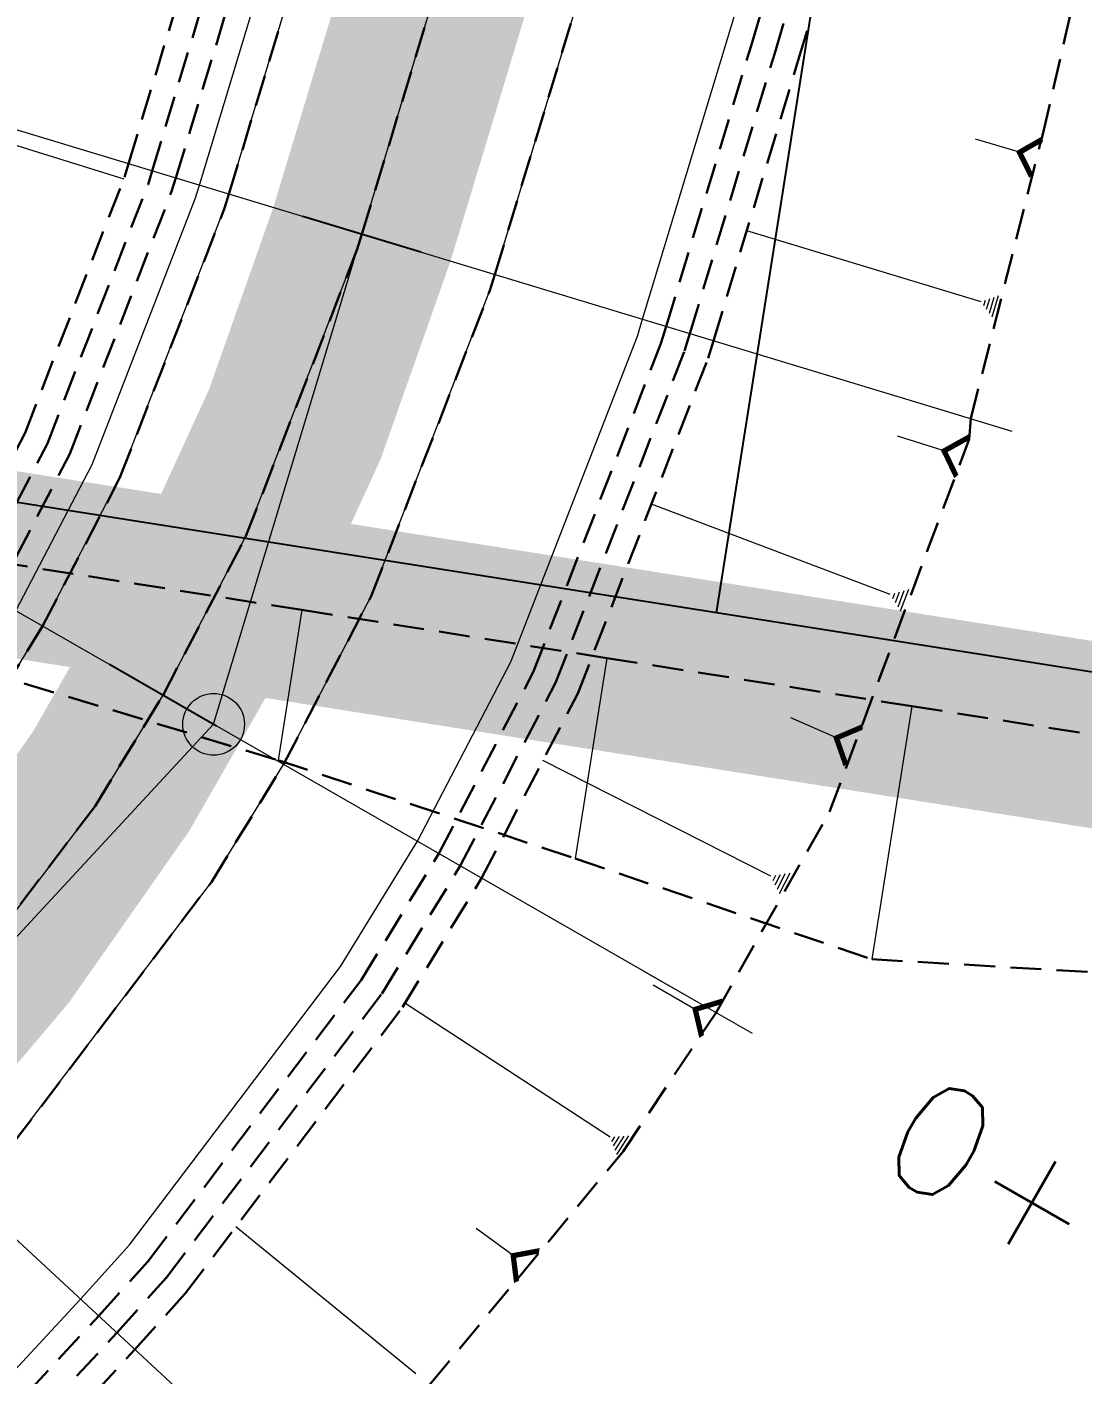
# Model space of a CAD drawing. Header units: metres. Extents: x 544752 to 548977, y 1840603 to 1844608.
# Drawn here: x 545000.61 to 545017.7, y 1843947.59 to 1843969.4 of the extents above; entities that cross this region are included whole.
import ezdxf

# ---------------------------------------------------------------- set-up
doc = ezdxf.new("R2010")
doc.units = ezdxf.units.M
doc.header["$MEASUREMENT"] = 0
for name, pattern in [('ACAD_ISO02W100', [15, 12, -3]), ('Anordnung Grundriss$0$GESTRICHELT', [0.75, 0.5, -0.25]), ('HIDDEN', [0.375, 0.25, -0.125])]:
    doc.linetypes.add(name, pattern=pattern)
doc.layers.add('C-ROAD', color=7, linetype='Continuous')
for name, color, linetype, lineweight in [('C-ROAD-CORR', 5, 'Continuous', 0), ('C-ROAD-SAMP', 150, 'HIDDEN', 0), ('C-ROAD-SAMP-TEXT', 11, 'Continuous', 0), ('C-ROAD-STAN', 11, 'Continuous', 0), ('C-TOPO-FEAT', 94, 'Continuous', 5), ('Đường', 5, 'ACAD_ISO02W100', 5)]:
    doc.layers.add(name, color=color, linetype=linetype, lineweight=lineweight)

# ---------------------------------------------------------------- blocks, each defined once
blk = doc.blocks.new('TB')
at = {"layer": 'Defpoints', "color": 5, "linetype": 'Anordnung Grundriss$0$GESTRICHELT', "lineweight": 5, "ltscale": 0.2}
blk.add_circle((-0.4049538253086098, -1.769394799566726e-07), 105.7280000291212, dxfattribs=at)
blk = doc.blocks.new('GFERFERF')
blk.add_lwpolyline([(467513.3739784134, 1441358.465170017), (467628.3739784134, 1441358.465170017), (467628.3739784134, 1441366.465170017), (467513.3739784134, 1441366.465170017)], close=True)
blk = doc.blocks.new('VƯERFEWRFER')
blk.add_lwpolyline([(467558.3739784134, 1441403.465170017), (467513.3739784134, 1441403.465170017), (467513.3739784134, 1441358.465170017), (467558.3739784134, 1441358.465170017)], close=True)
blk = doc.blocks.new('fcwdăed')
at = {"xscale": -1, "rotation": 19.89216182940478}
for name, p in [('GFERFERF', (1396356.812540187, 242240.5363757809, -3.31594075425429)), ('VƯERFEWRFER', (1396369.401823998, 242205.7439925189, -3.31594075425429))]:
    blk.add_blockref(name, p, dxfattribs=at)
blk = doc.blocks.new('STA')
blk.add_circle((0, 0), 0.03600344113496039)
blk = doc.blocks.new('PI')
h = blk.add_hatch(color=256)
h.dxf.hatch_style = 1
h.paths.add_polyline_path([(0.01097384885793593, 0, 1), (-0.01097384885793593, 0, 1)])
at = {"xscale": 0.3048, "yscale": 0.3048, "zscale": 0.3048}
blk.add_blockref('STA', (0, 0), dxfattribs=at)

msp = doc.modelspace()

# ---------------------------------------------------------------- linework, layer by layer
at = {"layer": 'C-ROAD', "color": 3, "linetype": 'Continuous', "lineweight": 13}
for p, q in [((545003.6363316639, 1843958.109133649), (545006.0383797718, 1843966.045641217)), ((544997.9983874364, 1843952.028708305), (545003.6363316639, 1843958.109133649))]:
    msp.add_line(p, q, dxfattribs=at)
at = {"layer": 'C-ROAD', "color": 1, "linetype": 'ACAD_ISO02W100', "lineweight": 60, "ltscale": 0.1, "const_width": 3, "flags": 128}
for points in [[(545006.0383797718, 1843966.045641217), (545052.9736882804, 1844121.122648197)], [(544975.0798926585, 1843964.69398097), (545019.529883265, 1843957.679828484)]]:
    msp.add_lwpolyline(points, dxfattribs=at)
at = {"layer": 'C-ROAD', "color": 1, "linetype": 'ACAD_ISO02W100', "lineweight": -3, "ltscale": 0.1, "const_width": 3, "flags": 128}
msp.add_lwpolyline([(544997.9983874364, 1843952.028708305, 0.1139298508670001), (545006.0383797718, 1843966.045641217)], format="xyb", dxfattribs=at)
at = {"layer": 'C-ROAD-CORR', "color": 160, "linetype": 'Continuous'}
for p, q in [((544999.5338121306, 1843967.770079595, 772.4934977219875), (545002.1806339897, 1843966.945807128, 769.7210945873844)), ((545016.6912526445, 1843967.373714607, 773.6940602201781), (545015.9782100213, 1843967.589522715, 772.9490750376564)), ((545016.069390949, 1843964.952659359, 773.6986298590841), (545012.2719758587, 1843966.101977702, 769.7310998942222)), ((545016.2034068997, 1843964.770160268, 773.8797661711027), (545016.2821145421, 1843965.030214926, 773.8797661711027)), ((545016.2480788834, 1843964.709327238, 773.9401449417755), (545016.3530224063, 1843965.056066782, 773.9401449417755)), ((545016.1140629326, 1843964.891826329, 773.759008629757), (545016.1402988133, 1843964.978511214, 773.759008629757)), ((545016.1587349161, 1843964.830993298, 773.8193874004298), (545016.2112066777, 1843965.00436307, 773.8193874004298)), ((545015.4704679067, 1843962.537303371, 773.7476863878252), (545014.713481855, 1843962.777705287, 772.9530949407383)), ((545014.5976104743, 1843960.212694849, 773.6641946025068), (545010.7284140205, 1843961.675918767, 769.5175830951098)), ((545014.6397373013, 1843960.14635163, 773.727216804602), (545014.6730954759, 1843960.234560502, 773.727216804602)), ((545014.6818641283, 1843960.080008411, 773.7902390066972), (545014.7485804773, 1843960.256426154, 773.7902390066972)), ((545014.7239909553, 1843960.013665193, 773.8532612087924), (545014.8240654789, 1843960.278291807, 773.8532612087924)), ((545014.7661177823, 1843959.947321974, 773.9162834108877), (545014.8995504803, 1843960.300157459, 773.9162834108877)), ((545005.0674196125, 1843959.961987017, 769.8467497881772), (545004.6830937092, 1843957.526442192, 772.3124312353069)), ((545005.0674196125, 1843959.961987017, 769.8467497881772), (545004.6830937092, 1843957.526442192, 772.3124312353069)), ((545005.0674196125, 1843959.961987017, 769.8467497881772), (545004.6830937092, 1843957.526442192, 772.3124312353069)), ((545005.0674196125, 1843959.961987017, 769.8467497881772), (545004.6830937092, 1843957.526442192, 772.3124312353069)), ((545010.0063074577, 1843959.182636741, 769.8467497881771), (545009.4939477396, 1843955.935717787, 773.1338450370439)), ((545010.0063074577, 1843959.182636741, 769.8467497881771), (545009.4939477396, 1843955.935717787, 773.1338450370439)), ((545010.0063074577, 1843959.182636741, 769.8467497881771), (545009.4939477396, 1843955.935717787, 773.1338450370439)), ((545010.0063074577, 1843959.182636741, 769.8467497881771), (545009.4939477396, 1843955.935717787, 773.1338450370439)), ((545014.9451953028, 1843958.403286465, 769.846749788177), (545014.298214093, 1843954.303246046, 773.9975227427777)), ((545014.9451953028, 1843958.403286465, 769.846749788177), (545014.298214093, 1843954.303246046, 773.9975227427777)), ((545014.9451953028, 1843958.403286465, 769.846749788177), (545014.298214093, 1843954.303246046, 773.9975227427777)), ((545014.9451953028, 1843958.403286465, 769.846749788177), (545014.298214093, 1843954.303246046, 773.9975227427777)), ((545013.7243909475, 1843957.888436202, 773.5802477306338), (545012.9884511372, 1843958.213189936, 772.7746913630549)), ((545012.6640508628, 1843955.651618498, 773.4239963238794), (545008.9714642005, 1843957.52464458, 769.2805444527304)), ((545012.6988538564, 1843955.580995844, 773.4870278174852), (545012.7415934496, 1843955.665255029, 773.4870278174852)), ((545012.7336568501, 1843955.510373189, 773.5500593110911), (545012.8191360364, 1843955.678891559, 773.5500593110911)), ((545012.7684598437, 1843955.439750534, 773.613090804697), (545012.8966786233, 1843955.69252809, 773.613090804697)), ((545012.8032628375, 1843955.369127879, 773.6761222983029), (545012.97422121, 1843955.706164621, 773.6761222983029)), ((545011.4382759994, 1843953.492620478, 773.2054861673845), (545010.7594088643, 1843953.884425739, 772.4216118029811)), ((545010.0629379374, 1843951.425056688, 772.9603749228925), (545006.7359544025, 1843953.593097335, 768.9891313856052)), ((545010.0888227398, 1843951.354091745, 773.0208086038086), (545010.1383120277, 1843951.430035915, 773.0208086038086)), ((545010.114707542, 1843951.283126802, 773.0812422847248), (545010.213686118, 1843951.435015141, 773.0812422847248)), ((545010.1405923443, 1843951.212161858, 773.141675965641), (545010.2890602082, 1843951.439994367, 773.141675965641)), ((545010.1664771467, 1843951.141196915, 773.2021096465571), (545010.3644342985, 1843951.444973593, 773.2021096465571)), ((545006.910249609, 1843947.587160615, 772.4059598081951), (545003.9982286429, 1843949.971553968, 768.6362129450232)), ((545008.4904312228, 1843949.503726927, 772.6839425621321), (545007.8888459677, 1843949.943872536, 771.9369529422377))]:
    msp.add_line(p, q, dxfattribs=at)
at = {"layer": 'C-ROAD-CORR', "color": 5, "linetype": 'Anordnung Grundriss$0$GESTRICHELT', "lineweight": 30, "extrusion": (-0.6767883253811017, 0.2048354523256586, 0.7071067812561176), "const_width": 0.1, "elevation": 9396.041607561212}
msp.add_lwpolyline([(-1922785.338880732, -8301.457454988726), (-1922785.027239816, -8301.872976211711), (-1922784.715598898, -8301.45745498876)], dxfattribs=at)
at = {"layer": 'C-ROAD-CORR', "color": 5, "linetype": 'Anordnung Grundriss$0$GESTRICHELT', "lineweight": 30, "extrusion": (-0.6740858537483277, 0.2140746593212035, 0.7069514141812708), "const_width": 0.1, "elevation": 27905.43527898722}
msp.add_lwpolyline([(-1922431.967350202, -26798.72933146622), (-1922431.635132885, -26799.17228788656), (-1922431.302915571, -26798.7293314662)], dxfattribs=at)
at = {"layer": 'C-ROAD-CORR', "color": 5, "linetype": 'Anordnung Grundriss$0$GESTRICHELT', "lineweight": 30, "extrusion": (-0.6473816605985527, 0.2856750081803711, 0.7066022751320613), "const_width": 0.1, "elevation": 174487.4084811022}
msp.add_lwpolyline([(-1907038.890414295, -173145.0114846674), (-1907038.554010347, -173145.4600232652), (-1907038.217606399, -173145.0114846678)], dxfattribs=at)
at = {"layer": 'C-ROAD-CORR', "color": 5, "linetype": 'Anordnung Grundriss$0$GESTRICHELT', "lineweight": 30, "extrusion": (-0.6124483695211814, 0.3534719544928848, 0.7070817294046187), "const_width": 0.1, "elevation": 318541.197760356}
msp.add_lwpolyline([(-1869485.63226404, -317424.7519193481), (-1869485.304382882, -317425.1890942247), (-1869484.976501724, -317424.7519193478)], dxfattribs=at)
at = {"layer": 'C-ROAD-CORR', "color": 5, "linetype": 'Anordnung Grundriss$0$GESTRICHELT', "lineweight": 30, "extrusion": (-0.5712786203626433, 0.4179719735346344, 0.7063569687177423), "const_width": 0.1, "elevation": 459913.3053589226}
msp.add_lwpolyline([(-1809983.650006571, -457847.4745923608), (-1809983.338319164, -457847.8901755696), (-1809983.026631758, -457847.4745923607)], dxfattribs=at)
at = {"layer": 'C-ROAD-CORR', "color": 1, "linetype": 'Anordnung Grundriss$0$GESTRICHELT', "lineweight": 30}
for points in [[(544972.0148985233, 1843929.815453409, 764.512394561753), (544975.4145093323, 1843933.481874872, 765.1062304681549), (544978.8141201412, 1843937.148296335, 765.7000663745567), (544982.2137309501, 1843940.814717799, 766.2939022809587), (544985.6133417592, 1843944.481139262, 766.8877381873606), (544989.0129525681, 1843948.147560726, 767.4815740937624), (544991.7528173656, 1843951.102457526, 767.9601671406862), (544992.4125633771, 1843951.813982189, 768.0738519380874), (544995.1019144802, 1843954.714400843, 768.5050293298164), (544995.724064142, 1843955.405261427, 768.61026035214), (544998.4114173421, 1843958.947856089, 769.0639279865685), (544999.3904935723, 1843960.544509914, 769.2301466020893), (545000.5812250352, 1843962.829064501, 769.4348548413727), (545002.1915094057, 1843966.973799524, 769.7230409165528), (545002.2577430181, 1843967.189881462, 769.7354690173424), (545003.6325895406, 1843971.732454858, 769.9284862121086), (545004.7999098947, 1843975.589349644, 770.033848545862), (545005.0809949134, 1843976.518071001, 770.0527487901172), (545006.5294002861, 1843981.303687145, 770.150140018774), (545007.9778056591, 1843986.089303289, 770.2475312474307), (545009.4262110319, 1843990.874919433, 770.3449224760875), (545010.8746164048, 1843995.660535577, 770.4423137047443), (545012.3230217776, 1844000.446151721, 770.539704933401)], [(544990.2507560772, 1843962.300037846, 769.8467497881776), (544995.1896439224, 1843961.52068757, 769.8467497881775), (545000.1285317675, 1843960.741337294, 769.8467497881774), (545005.0674196127, 1843959.961987017, 769.8467497881772), (545010.0063074577, 1843959.182636741, 769.8467497881771), (545014.9451953028, 1843958.403286465, 769.846749788177), (545019.529883265, 1843957.679828484, 769.8467497881769), (545019.7255841084, 1843957.668399614, 769.8471340825687), (545019.8864552932, 1843957.687953707, 769.8480744459122), (545019.919754277, 1843957.695369686, 769.848272197527), (545020.10493192, 1843957.759702258, 769.8501203959293), (545020.2740007647, 1843957.858925062, 769.8526076525536), (545020.4204635897, 1843957.989225024, 769.8556383835156), (545020.5386919111, 1843958.145594788, 769.8590961195245), (545020.624142281, 1843958.322025153, 769.8628479817338), (545020.6735308893, 1843958.511735998, 769.8667497881771), (545021.2639333504, 1843962.253226348, 769.9425055143306), (545022.0432836268, 1843967.192114193, 770.042505514331), (545022.8226339031, 1843972.131002039, 770.1425055143313)], [(544990.1393867009, 1843961.594269367, 770.5612512115433), (544994.9953296981, 1843960.289282142, 771.0933922169078), (544999.8518070467, 1843958.987681201, 771.62210503776), (545004.6830937093, 1843957.526442192, 772.3124312353069), (545009.4939477396, 1843955.935717787, 773.1338450370439), (545014.298214093, 1843954.303246046, 773.9975227427777), (545018.9545393387, 1843954.033766872, 773.5379265529224), (545019.8689796827, 1843954.07113759, 773.4472530190983), (545020.594479911, 1843954.231993769, 773.3758156435924), (545020.7418214354, 1843954.279812765, 773.361365349888), (545021.543959124, 1843954.64289653, 773.2830895538242), (545022.2517411744, 1843955.140067397, 773.2146969038793), (545022.8444707812, 1843955.751063179, 773.1549078951894), (545023.3085137047, 1843956.450422132, 773.106483238899), (545023.635383805, 1843957.213073961, 773.071796136706), (545023.8193343614, 1843958.015332175, 773.0514783856419), (545024.3082529955, 1843961.772836546, 773.0244945576534), (545024.8941033321, 1843966.742258437, 772.9286003141389), (545025.3974289409, 1843971.724702627, 772.7491602091819)]]:
    msp.add_polyline3d(points, dxfattribs=at)
at = {"layer": 'C-ROAD-CORR', "color": 92, "linetype": 'Anordnung Grundriss$0$GESTRICHELT', "lineweight": 30}
for points in [[(544972.3082122405, 1843929.543484544, 764.112394561753), (544975.7078230494, 1843933.209906007, 764.7062304681549), (544979.1074338583, 1843936.876327471, 765.3000663745568), (544982.5070446673, 1843940.542748934, 765.8939022809587), (544985.9066554763, 1843944.209170398, 766.4877381873606), (544989.3062662852, 1843947.875591861, 767.0815740937625), (544992.0461310827, 1843950.830488661, 767.5601671406862), (544992.7058770942, 1843951.542013325, 767.6738519380874), (544995.3952281973, 1843954.442431979, 768.1050293298164), (544996.0251623563, 1843955.141936788, 768.21026035214), (544998.7461404136, 1843958.72885731, 768.6639279865685), (544999.7374670984, 1843960.345488879, 768.8301466020894), (545000.9430973008, 1843962.658628403, 769.0348548413727), (545002.5735299652, 1843966.855223421, 769.3230409165528), (545002.6405923096, 1843967.074009032, 769.3354690173425), (545004.0154388321, 1843971.616582428, 769.5284862121086), (545005.1827591863, 1843975.473477215, 769.6338485458621), (545005.4638442049, 1843976.402198571, 769.6527487901172), (545006.9122495777, 1843981.187814715, 769.750140018774), (545008.3606549506, 1843985.973430859, 769.8475312474308), (545009.8090603234, 1843990.759047003, 769.9449224760875), (545011.2574656963, 1843995.544663147, 770.0423137047443), (545012.7058710691, 1844000.330279291, 770.139704933401)], [(544972.6015259576, 1843929.271515679, 764.112394561753), (544976.0011367665, 1843932.937937143, 764.7062304681549), (544979.4007475754, 1843936.604358606, 765.3000663745568), (544982.8003583844, 1843940.27078007, 765.8939022809587), (544986.1999691934, 1843943.937201533, 766.4877381873606), (544989.5995800024, 1843947.603622996, 767.0815740937625), (544992.3394447998, 1843950.558519796, 767.5601671406862), (544992.9991908113, 1843951.27004446, 767.6738519380874), (544995.6885419145, 1843954.170463114, 768.1050293298164), (544996.3262605706, 1843954.87861215, 768.21026035214), (544999.080863485, 1843958.50985853, 768.6639279865685), (545000.0844406245, 1843960.146467844, 768.8301466020894), (545001.3049695665, 1843962.488192306, 769.0348548413727), (545002.9555505246, 1843966.736647318, 769.3230409165528), (545003.0234416012, 1843966.958136602, 769.3354690173425), (545004.3982881237, 1843971.500709998, 769.5284862121086), (545005.5656084778, 1843975.357604785, 769.6338485458621), (545005.8466934965, 1843976.286326142, 769.6527487901172), (545007.2950988692, 1843981.071942286, 769.750140018774), (545008.7435042422, 1843985.857558429, 769.8475312474308), (545010.191909615, 1843990.643174573, 769.9449224760875), (545011.6403149879, 1843995.428790717, 770.0423137047443), (545013.0887203607, 1844000.214406861, 770.139704933401)]]:
    msp.add_polyline3d(points, dxfattribs=at)
at = {"layer": 'C-ROAD-CORR', "color": 11, "linetype": 'Anordnung Grundriss$0$GESTRICHELT', "lineweight": 30}
for points in [[(544980.372980387, 1843963.858738399, 769.8467497881778), (544985.3118682321, 1843963.079388123, 769.8467497881777), (544990.2507560772, 1843962.300037846, 769.8467497881776), (544995.1896439224, 1843961.52068757, 769.8467497881775), (545000.1285317675, 1843960.741337294, 769.8467497881774), (545005.0674196127, 1843959.961987017, 769.8467497881772), (545010.0063074577, 1843959.182636741, 769.8467497881771), (545014.9451953028, 1843958.403286465, 769.846749788177), (545019.529883265, 1843957.679828484, 769.8467497881769), (545019.7255841084, 1843957.668399614, 769.8471340825687), (545019.8864552932, 1843957.687953707, 769.8480744459122), (545019.919754277, 1843957.695369686, 769.848272197527), (545020.10493192, 1843957.759702258, 769.8501203959293), (545020.2740007647, 1843957.858925062, 769.8526076525536), (545020.4204635897, 1843957.989225024, 769.8556383835156), (545020.5386919111, 1843958.145594788, 769.8590961195245), (545020.624142281, 1843958.322025153, 769.8628479817338), (545020.6735308893, 1843958.511735998, 769.8667497881771), (545021.2639333504, 1843962.253226348, 769.9425055143306), (545022.0432836268, 1843967.192114193, 770.042505514331), (545022.8226339031, 1843972.131002039, 770.1425055143313)], [(544979.7514633161, 1843959.920068972, 767.1884796467668), (544985.255054928, 1843962.719351634, 769.603755481114), (544990.1393867009, 1843961.594269367, 770.5612512115433), (544994.9953296981, 1843960.289282142, 771.0933922169078), (544999.8518070467, 1843958.987681201, 771.62210503776), (545004.6830937093, 1843957.526442192, 772.3124312353069), (545009.4939477396, 1843955.935717787, 773.1338450370439), (545014.298214093, 1843954.303246046, 773.9975227427777), (545018.9545393387, 1843954.033766872, 773.5379265529224), (545019.8689796827, 1843954.07113759, 773.4472530190983), (545020.594479911, 1843954.231993769, 773.3758156435924), (545020.7418214354, 1843954.279812765, 773.361365349888), (545021.543959124, 1843954.64289653, 773.2830895538242), (545022.2517411744, 1843955.140067397, 773.2146969038793), (545022.8444707812, 1843955.751063179, 773.1549078951894), (545023.3085137047, 1843956.450422132, 773.106483238899), (545023.635383805, 1843957.213073961, 773.071796136706), (545023.8193343614, 1843958.015332175, 773.0514783856419), (545024.3082529955, 1843961.772836546, 773.0244945576534), (545024.8941033321, 1843966.742258437, 772.9286003141389), (545025.3974289409, 1843971.724702627, 772.7491602091819)]]:
    msp.add_polyline3d(points, dxfattribs=at)
at = {"layer": 'C-ROAD-SAMP', "color": 1, "linetype": 'Continuous', "lineweight": 13}
for points in [[(544996.4671474842, 1843968.942451963), (545006.0383797719, 1843966.045641218), (545015.6096120595, 1843963.148830472)], [(544994.1425189907, 1843963.554703062), (545002.8168571424, 1843958.579177198), (545011.4911952941, 1843953.603651333)], [(544990.6655445095, 1843958.827929922), (544997.9983874364, 1843952.028708304), (545005.3312303632, 1843945.229486686)]]:
    msp.add_lwpolyline(points, dxfattribs=at)
at = {"layer": 'C-ROAD-SAMP-TEXT', "color": 1, "linetype": 'Continuous', "lineweight": -3}
for p, q in [((545006.9955030007, 1843965.755960143), (545005.0812565432, 1843966.335322292)), ((545003.6842909575, 1843958.081624611), (545001.9494233272, 1843959.076729784))]:
    msp.add_line(p, q, dxfattribs=at)
at = {"layer": 'C-ROAD-SAMP-TEXT', "color": 4, "linetype": 'Continuous', "lineweight": 5}
for p, q in [((545014.6524888307, 1843963.438511546), (545016.5667352882, 1843962.859149397)), ((545010.6237614789, 1843954.10120392), (545012.3586291092, 1843953.106098747))]:
    msp.add_line(p, q, dxfattribs=at)

# ---------------------------------------------------------------- block references
at = {"rotation": 241.1405780896539}
msp.add_blockref('fcwdăed', (-489788.2617199812, 2946684.155989533, 1000002.315940754), dxfattribs=at)
at = {"layer": 'C-ROAD-STAN', "color": 3, "linetype": 'Continuous', "lineweight": -3, "xscale": 45.56286554269575, "yscale": 45.56286554269575, "zscale": 45.56286554269575, "rotation": 334.5}
msp.add_blockref('PI', (545003.6363316639, 1843958.109133649), dxfattribs=at)
at = {"layer": 'Đường', "rotation": 286.2264331696364}
msp.add_blockref('TB', (544987.8663385222, 1843974.496267125), dxfattribs=at)

# ---------------------------------------------------------------- next in the draw order: texts
at = {"layer": 'C-ROAD-SAMP-TEXT', "color": 1, "linetype": 'Continuous', "lineweight": -3, "insert": (545019.2980996306, 1843949.125678055), "char_height": 1.8, "width": 10.12885714285714, "attachment_point": 5, "rotation": 330.1617879112751, "bg_fill": 3, "box_fill_scale": 1.416666666666667, "bg_fill_color": 256, "bg_fill_true_color": 13158600, "bg_fill_transparency": 0}
msp.add_mtext('{\\Fsimplex.shx|c0;0+167.1}', dxfattribs=at)

# ---------------------------------------------------------------- next in the draw order: linework, layer by layer
at = {"layer": 'C-ROAD-CORR', "color": 5, "linetype": 'Anordnung Grundriss$0$GESTRICHELT', "lineweight": 30}
for points in [[(544973.261481821, 1843928.659585734, 764.532394561753), (544976.6610926299, 1843932.326007197, 765.1262304681549), (544980.0607034388, 1843935.992428661, 765.7200663745567), (544983.4603142478, 1843939.658850124, 766.3139022809587), (544986.8599250568, 1843943.325271588, 766.9077381873606), (544990.2595358657, 1843946.991693051, 767.5015740937624), (544992.9994006632, 1843949.946589851, 767.9801671406861), (544993.6591466747, 1843950.658114514, 768.0938519380874), (544996.3484977778, 1843953.558533169, 768.5250293298163), (544997.0037315527, 1843954.286131712, 768.63026035214), (544999.8339903958, 1843958.017111276, 769.0839279865685), (545000.8651310581, 1843959.698670517, 769.2501466020893), (545002.1191821641, 1843962.104711086, 769.4548548413727), (545003.8150967833, 1843966.469851087, 769.7430409165528), (545003.884852507, 1843966.697423635, 769.7554690173424), (545005.2596990295, 1843971.239997031, 769.9484862121086), (545006.4270193836, 1843975.096891818, 770.053848545862), (545006.7081044023, 1843976.025613175, 770.0727487901172), (545008.1565097751, 1843980.811229318, 770.170140018774), (545009.604915148, 1843985.596845462, 770.2675312474307), (545011.0533205208, 1843990.382461606, 770.3649224760875), (545012.5017258937, 1843995.16807775, 770.4623137047442), (545013.9501312665, 1843999.953693894, 770.559704933401), (545015.3985366394, 1844004.739310038, 770.6570961620578)], [(544979.960871947, 1843929.266357469, 765.1262304681549), (544983.3604827559, 1843932.932778932, 765.7200663745567), (544986.7600935649, 1843936.599200396, 766.3139022809587), (544990.1597043739, 1843940.265621859, 766.9077381873606), (544993.5593151829, 1843943.932043323, 767.5015740937624), (544996.2991799803, 1843946.886940123, 767.9801671406861), (544996.9589259918, 1843947.598464786, 768.0938519380874), (544999.6482770949, 1843950.49888344, 768.5250293298163), (545000.3910864636, 1843951.323729527, 768.63026035214), (545003.5996249497, 1843955.553375006, 769.0839279865685), (545004.7685832264, 1843957.459683877, 769.2501466020893), (545006.190245152, 1843960.187304987, 769.4548548413727), (545008.1128280772, 1843965.13586993, 769.7430409165528), (545008.1919070365, 1843965.3938588, 769.7554690173424), (545009.5667535589, 1843969.936432196, 769.9484862121086), (545010.7340739131, 1843973.793326982, 770.053848545862), (545011.0151589317, 1843974.722048339, 770.0727487901172), (545012.4635643045, 1843979.507664483, 770.170140018774), (545013.9119696774, 1843984.293280627, 770.2675312474307), (545015.3603750502, 1843989.078896771, 770.3649224760875), (545016.8087804231, 1843993.864512915, 770.4623137047442), (545018.2571857959, 1843998.650129058, 770.559704933401), (545019.7055911688, 1844003.435745202, 770.6570961620578)]]:
    msp.add_polyline3d(points, dxfattribs=at)
at = {"layer": 'C-ROAD-CORR', "color": 160, "linetype": 'Anordnung Grundriss$0$GESTRICHELT', "lineweight": 30}
for points in [[(544973.261481821, 1843928.659585734, 764.382394561753), (544976.6610926299, 1843932.326007197, 764.9762304681549), (544980.0607034388, 1843935.992428661, 765.5700663745567), (544983.4603142478, 1843939.658850124, 766.1639022809587), (544986.8599250568, 1843943.325271588, 766.7577381873606), (544990.2595358657, 1843946.991693051, 767.3515740937625), (544992.9994006632, 1843949.946589851, 767.8301671406862), (544993.6591466747, 1843950.658114514, 767.9438519380874), (544996.3484977778, 1843953.558533169, 768.3750293298164), (544997.0037315527, 1843954.286131712, 768.48026035214), (544999.8339903958, 1843958.017111276, 768.9339279865685), (545000.8651310581, 1843959.698670517, 769.1001466020894), (545002.1191821641, 1843962.104711086, 769.3048548413727), (545003.8150967833, 1843966.469851087, 769.5930409165528), (545003.884852507, 1843966.697423635, 769.6054690173424), (545005.2596990295, 1843971.239997031, 769.7984862121086), (545006.4270193836, 1843975.096891818, 769.903848545862), (545006.7081044023, 1843976.025613175, 769.9227487901172), (545008.1565097751, 1843980.811229318, 770.020140018774), (545009.604915148, 1843985.596845462, 770.1175312474307), (545011.0533205208, 1843990.382461606, 770.2149224760875), (545012.5017258937, 1843995.16807775, 770.3123137047443), (545013.9501312665, 1843999.953693894, 770.409704933401), (545015.3985366394, 1844004.739310038, 770.5070961620578)], [(544979.960871947, 1843929.266357469, 764.9762304681549), (544983.3604827559, 1843932.932778932, 765.5700663745567), (544986.7600935649, 1843936.599200396, 766.1639022809587), (544990.1597043739, 1843940.265621859, 766.7577381873606), (544993.5593151829, 1843943.932043323, 767.3515740937625), (544996.2991799803, 1843946.886940123, 767.8301671406862), (544996.9589259918, 1843947.598464786, 767.9438519380874), (544999.6482770949, 1843950.49888344, 768.3750293298164), (545000.3910864636, 1843951.323729527, 768.48026035214), (545003.5996249497, 1843955.553375006, 768.9339279865685), (545004.7685832264, 1843957.459683877, 769.1001466020894), (545006.190245152, 1843960.187304987, 769.3048548413727), (545008.1128280772, 1843965.13586993, 769.5930409165528), (545008.1919070365, 1843965.3938588, 769.6054690173424), (545009.5667535589, 1843969.936432196, 769.7984862121086), (545010.7340739131, 1843973.793326982, 769.903848545862), (545011.0151589317, 1843974.722048339, 769.9227487901172), (545012.4635643045, 1843979.507664483, 770.020140018774), (545013.9119696774, 1843984.293280627, 770.1175312474307), (545015.3603750502, 1843989.078896771, 770.2149224760875), (545016.8087804231, 1843993.864512915, 770.3123137047443), (545018.2571857959, 1843998.650129058, 770.409704933401), (545019.7055911688, 1844003.435745202, 770.5070961620578)]]:
    msp.add_polyline3d(points, dxfattribs=at)
at = {"layer": 'C-ROAD-CORR', "color": 150, "linetype": 'Anordnung Grundriss$0$GESTRICHELT', "lineweight": 30}
msp.add_polyline3d([(544978.3109822884, 1843930.796182333, 765.1937304681549), (544981.7105930974, 1843934.462603797, 765.7875663745567), (544985.1102039063, 1843938.12902526, 766.3814022809587), (544988.5098147154, 1843941.795446723, 766.9752381873606), (544991.9094255243, 1843945.461868187, 767.5690740937624), (544994.6492903217, 1843948.416764987, 768.0476671406861), (544995.3090363332, 1843949.12828965, 768.1613519380874), (544997.9983874364, 1843952.028708305, 768.5925293298163), (544998.6974090082, 1843952.80493062, 768.69776035214), (545001.7168076728, 1843956.785243141, 769.1514279865685), (545002.8168571423, 1843958.579177197, 769.3176466020893), (545004.154713658, 1843961.146008037, 769.5223548413727), (545005.9639624303, 1843965.802860508, 769.8105409165528), (545006.0383797718, 1843966.045641217, 769.8229690173424), (545007.4132262942, 1843970.588214613, 770.0159862121086), (545008.5805466484, 1843974.4451094, 770.121348545862), (545008.861631667, 1843975.373830757, 770.1402487901172), (545010.3100370398, 1843980.159446901, 770.237640018774), (545011.7584424127, 1843984.945063045, 770.3350312474307), (545013.2068477855, 1843989.730679188, 770.4324224760875), (545014.6552531584, 1843994.516295332, 770.5298137047442), (545016.1036585312, 1843999.301911476, 770.627204933401), (545017.5520639041, 1844004.08752762, 770.7245961620578)], dxfattribs=at)
msp.add_polyline3d([(544978.3109822884, 1843930.796182333, 765.1937304681549), (544981.7105930974, 1843934.462603797, 765.7875663745567), (544985.1102039063, 1843938.12902526, 766.3814022809587), (544988.5098147154, 1843941.795446723, 766.9752381873606), (544991.9094255243, 1843945.461868187, 767.5690740937624), (544994.6492903217, 1843948.416764987, 768.0476671406861), (544995.3090363332, 1843949.12828965, 768.1613519380874), (544997.9983874364, 1843952.028708305, 768.5925293298163), (544998.6974090082, 1843952.80493062, 768.69776035214), (545001.7168076728, 1843956.785243141, 769.1514279865685), (545002.8168571423, 1843958.579177197, 769.3176466020893), (545004.154713658, 1843961.146008037, 769.5223548413727), (545005.9639624303, 1843965.802860508, 769.8105409165528), (545006.0383797718, 1843966.045641217, 769.8229690173424), (545007.4132262942, 1843970.588214613, 770.0159862121086), (545008.5805466484, 1843974.4451094, 770.121348545862), (545008.861631667, 1843975.373830757, 770.1402487901172), (545010.3100370398, 1843980.159446901, 770.237640018774), (545011.7584424127, 1843984.945063045, 770.3350312474307), (545013.2068477855, 1843989.730679188, 770.4324224760875), (545014.6552531584, 1843994.516295332, 770.5298137047442), (545016.1036585312, 1843999.301911476, 770.627204933401), (545017.5520639041, 1844004.08752762, 770.7245961620578)], dxfattribs=at)
at = {"layer": 'C-ROAD-CORR', "color": 92, "linetype": 'Anordnung Grundriss$0$GESTRICHELT', "lineweight": 30}
for points in [[(544985.4870072047, 1843930.961004663, 765.2200663745567), (544988.8866180136, 1843934.627426127, 765.8139022809587), (544992.2862288227, 1843938.29384759, 766.4077381873606), (544995.6858396316, 1843941.960269054, 767.0015740937624), (544998.425704429, 1843944.915165853, 767.4801671406861), (544999.0854504405, 1843945.626690517, 767.5938519380874), (545001.7748015437, 1843948.527109171, 768.0250293298163), (545002.5740485172, 1843949.414625896, 768.13026035214), (545006.0263672178, 1843953.965633855, 768.5839279865685), (545007.2841412904, 1843956.016781377, 768.7501466020893), (545008.8138190776, 1843958.951643279, 768.9548548413727), (545010.8824771331, 1843964.276193185, 769.2430409165528), (545010.9675643999, 1843964.553783683, 769.2554690173424), (545012.3424109224, 1843969.096357079, 769.4484862121086), (545013.5097312765, 1843972.953251866, 769.553848545862), (545013.7908162952, 1843973.881973223, 769.5727487901172), (545015.239221668, 1843978.667589367, 769.670140018774), (545016.6876270409, 1843983.453205511, 769.7675312474307), (545018.1360324137, 1843988.238821654, 769.8649224760875), (545019.5844377866, 1843993.024437798, 769.9623137047442), (545021.0328431594, 1843997.810053942, 770.059704933401), (545022.4812485323, 1844002.595670086, 770.1570961620578)], [(544985.7803209218, 1843930.689035799, 765.2200663745567), (544989.1799317307, 1843934.355457262, 765.8139022809587), (544992.5795425398, 1843938.021878726, 766.4077381873606), (544995.9791533487, 1843941.688300189, 767.0015740937624), (544998.7190181462, 1843944.643196989, 767.4801671406861), (544999.3787641576, 1843945.354721652, 767.5938519380874), (545002.0681152608, 1843948.255140307, 768.0250293298163), (545002.8751467315, 1843949.151301258, 768.13026035214), (545006.3610902892, 1843953.746635075, 768.5839279865685), (545007.6311148164, 1843955.817760342, 768.7501466020893), (545009.1756913431, 1843958.781207181, 768.9548548413727), (545011.2644976926, 1843964.157617082, 769.2430409165528), (545011.3504136914, 1843964.437911253, 769.2554690173424), (545012.7252602138, 1843968.980484649, 769.4484862121086), (545013.892580568, 1843972.837379436, 769.553848545862), (545014.1736655866, 1843973.766100793, 769.5727487901172), (545015.6220709594, 1843978.551716937, 769.670140018774), (545017.0704763323, 1843983.337333081, 769.7675312474307), (545018.5188817051, 1843988.122949224, 769.8649224760875), (545019.967287078, 1843992.908565368, 769.9623137047442), (545021.4156924508, 1843997.694181512, 770.059704933401), (545022.8640978237, 1844002.479797656, 770.1570961620578)]]:
    msp.add_polyline3d(points, dxfattribs=at)
at = {"layer": 'C-ROAD-CORR', "color": 1, "linetype": 'Anordnung Grundriss$0$GESTRICHELT', "lineweight": 30}
for points in [[(544986.0736346389, 1843930.417066934, 765.6200663745567), (544989.4732454479, 1843934.083488397, 766.2139022809587), (544992.8728562569, 1843937.749909861, 766.8077381873605), (544996.2724670658, 1843941.416331324, 767.4015740937624), (544999.0123318633, 1843944.371228124, 767.8801671406861), (544999.6720778748, 1843945.082752788, 767.9938519380873), (545002.3614289779, 1843947.983171442, 768.4250293298163), (545003.1762449458, 1843948.887976619, 768.53026035214), (545006.6958133606, 1843953.527636296, 768.9839279865685), (545007.9780883425, 1843955.618739307, 769.1501466020893), (545009.5375636087, 1843958.610771084, 769.3548548413727), (545011.646518252, 1843964.039040979, 769.6430409165528), (545011.7332629829, 1843964.322038824, 769.6554690173424), (545013.1081095054, 1843968.86461222, 769.8484862121086), (545014.2754298595, 1843972.721507006, 769.953848545862), (545014.5565148782, 1843973.650228363, 769.9727487901172), (545016.004920251, 1843978.435844507, 770.0701400187739), (545017.4533256239, 1843983.221460651, 770.1675312474307), (545018.9017309967, 1843988.007076795, 770.2649224760875), (545020.3501363696, 1843992.792692939, 770.3623137047442), (545021.7985417424, 1843997.578309082, 770.459704933401), (545023.2469471153, 1844002.363925226, 770.5570961620577)], [(544993.3672601362, 1843930.472846643, 771.5242774344423), (544996.2768123748, 1843934.593664424, 771.4498069618875), (544999.3510364452, 1843938.561793775, 771.5999040048946), (545001.9499008346, 1843941.647430185, 771.8862109091727), (545002.5833694853, 1843942.383319968, 771.9640605456063), (545005.2575577389, 1843945.29779805, 772.3745599414221), (545006.1813875113, 1843946.259837219, 772.5225026475505), (545010.2690536578, 1843951.189777538, 773.2540134415436), (545011.7748105397, 1843953.440972063, 773.5271055478447), (545013.6135802843, 1843956.691031876, 773.860330461413), (545015.8753300121, 1843962.72645189, 774.0708777494307), (545015.9010285428, 1843963.06063092, 774.0099402438561), (545017.06813235, 1843967.666079326, 773.9859083596355), (545017.9735646363, 1843971.602236651, 773.8176506830466), (545018.1750717796, 1843972.555042895, 773.7534081584215), (545019.1709030553, 1843977.477634244, 773.3779510814314), (545020.3108714798, 1843982.356601321, 773.1530881433449), (545021.55150544, 1843987.205101161, 773.0334003102512), (545022.9219102861, 1843992.014324794, 773.0492967798887), (545024.2984924224, 1843996.82167882, 773.0716472674228), (545025.628099228, 1844001.64325031, 773.0449180445534)]]:
    msp.add_polyline3d(points, dxfattribs=at)
at = {"layer": 'C-ROAD-CORR', "color": 11, "linetype": 'Anordnung Grundriss$0$GESTRICHELT', "lineweight": 30}
msp.add_polyline3d([(544993.3672601362, 1843930.472846643, 771.5242774344423), (544996.2768123748, 1843934.593664424, 771.4498069618875), (544999.3510364452, 1843938.561793775, 771.5999040048946), (545001.9499008346, 1843941.647430185, 771.8862109091727), (545002.5833694853, 1843942.383319968, 771.9640605456063), (545005.2575577389, 1843945.29779805, 772.3745599414221), (545006.1813875113, 1843946.259837219, 772.5225026475505), (545010.2690536578, 1843951.189777538, 773.2540134415436), (545011.7748105397, 1843953.440972063, 773.5271055478447), (545013.6135802843, 1843956.691031876, 773.860330461413), (545015.8753300121, 1843962.72645189, 774.0708777494307), (545015.9010285428, 1843963.06063092, 774.0099402438561), (545017.06813235, 1843967.666079326, 773.9859083596355), (545017.9735646363, 1843971.602236651, 773.8176506830466), (545018.1750717796, 1843972.555042895, 773.7534081584215), (545019.1709030553, 1843977.477634244, 773.3779510814314), (545020.3108714798, 1843982.356601321, 773.1530881433449), (545021.55150544, 1843987.205101161, 773.0334003102512), (545022.9219102861, 1843992.014324794, 773.0492967798887), (545024.2984924224, 1843996.82167882, 773.0716472674228), (545025.628099228, 1844001.64325031, 773.0449180445534)], dxfattribs=at)
at = {"layer": 'C-TOPO-FEAT', "color": 94, "linetype": 'Continuous', "lineweight": 0, "ltscale": 2}
for points in [[(544973.261481821, 1843928.659585734, 764.082394561753), (544976.6610926299, 1843932.326007197, 764.6762304681548), (544980.0607034388, 1843935.992428661, 765.2700663745567), (544983.4603142478, 1843939.658850124, 765.8639022809587), (544986.8599250568, 1843943.325271588, 766.4577381873605), (544990.2595358657, 1843946.991693051, 767.0515740937624), (544992.9994006632, 1843949.946589851, 767.5301671406861), (544993.6591466747, 1843950.658114514, 767.6438519380873), (544996.3484977778, 1843953.558533169, 768.0750293298163), (544997.0037315527, 1843954.286131712, 768.18026035214), (544999.8339903958, 1843958.017111276, 768.6339279865684), (545000.8651310581, 1843959.698670517, 768.8001466020893), (545002.1191821641, 1843962.104711086, 769.0048548413727), (545003.8150967833, 1843966.469851087, 769.2930409165527), (545003.884852507, 1843966.697423635, 769.3054690173424), (545005.2596990295, 1843971.239997031, 769.4984862121086), (545006.4270193836, 1843975.096891818, 769.603848545862), (545006.7081044023, 1843976.025613175, 769.6227487901172), (545008.1565097751, 1843980.811229318, 769.7201400187739), (545009.604915148, 1843985.596845462, 769.8175312474307), (545011.0533205208, 1843990.382461606, 769.9149224760874), (545012.5017258937, 1843995.16807775, 770.0123137047442), (545013.9501312665, 1843999.953693894, 770.109704933401), (545015.3985366394, 1844004.739310038, 770.2070961620577)], [(544978.3109822884, 1843930.796182333, 765.0437304681549), (544981.7105930974, 1843934.462603797, 765.6375663745567), (544985.1102039063, 1843938.12902526, 766.2314022809587), (544988.5098147154, 1843941.795446723, 766.8252381873606), (544991.9094255243, 1843945.461868187, 767.4190740937624), (544994.6492903217, 1843948.416764987, 767.8976671406862), (544995.3090363332, 1843949.12828965, 768.0113519380874), (544997.9983874364, 1843952.028708305, 768.4425293298164), (544998.6974090082, 1843952.80493062, 768.54776035214), (545001.7168076728, 1843956.785243141, 769.0014279865685), (545002.8168571423, 1843958.579177197, 769.1676466020893), (545004.154713658, 1843961.146008037, 769.3723548413727), (545005.9639624303, 1843965.802860508, 769.6605409165528), (545006.0383797718, 1843966.045641217, 769.6729690173424), (545007.4132262942, 1843970.588214613, 769.8659862121086), (545008.5805466484, 1843974.4451094, 769.971348545862), (545008.861631667, 1843975.373830757, 769.9902487901172), (545010.3100370398, 1843980.159446901, 770.087640018774), (545011.7584424127, 1843984.945063045, 770.1850312474307), (545013.2068477855, 1843989.730679188, 770.2824224760875), (545014.6552531584, 1843994.516295332, 770.3798137047443), (545016.1036585312, 1843999.301911476, 770.477204933401), (545017.5520639041, 1844004.08752762, 770.5745961620578)], [(544978.3109822884, 1843930.796182333, 765.0437304681549), (544981.7105930974, 1843934.462603797, 765.6375663745567), (544985.1102039063, 1843938.12902526, 766.2314022809587), (544988.5098147154, 1843941.795446723, 766.8252381873606), (544991.9094255243, 1843945.461868187, 767.4190740937624), (544994.6492903217, 1843948.416764987, 767.8976671406862), (544995.3090363332, 1843949.12828965, 768.0113519380874), (544997.9983874364, 1843952.028708305, 768.4425293298164), (544998.6974090082, 1843952.80493062, 768.54776035214), (545001.7168076728, 1843956.785243141, 769.0014279865685), (545002.8168571423, 1843958.579177197, 769.1676466020893), (545004.154713658, 1843961.146008037, 769.3723548413727), (545005.9639624303, 1843965.802860508, 769.6605409165528), (545006.0383797718, 1843966.045641217, 769.6729690173424), (545007.4132262942, 1843970.588214613, 769.8659862121086), (545008.5805466484, 1843974.4451094, 769.971348545862), (545008.861631667, 1843975.373830757, 769.9902487901172), (545010.3100370398, 1843980.159446901, 770.087640018774), (545011.7584424127, 1843984.945063045, 770.1850312474307), (545013.2068477855, 1843989.730679188, 770.2824224760875), (545014.6552531584, 1843994.516295332, 770.3798137047443), (545016.1036585312, 1843999.301911476, 770.477204933401), (545017.5520639041, 1844004.08752762, 770.5745961620578)], [(544978.3109822884, 1843930.796182333, 764.7437304681548), (544981.7105930974, 1843934.462603797, 765.3375663745567), (544985.1102039063, 1843938.12902526, 765.9314022809587), (544988.5098147154, 1843941.795446723, 766.5252381873605), (544991.9094255243, 1843945.461868187, 767.1190740937624), (544994.6492903217, 1843948.416764987, 767.5976671406861), (544995.3090363332, 1843949.12828965, 767.7113519380873), (544997.9983874364, 1843952.028708305, 768.1425293298163), (544998.6974090082, 1843952.80493062, 768.24776035214), (545001.7168076728, 1843956.785243141, 768.7014279865684), (545002.8168571423, 1843958.579177197, 768.8676466020893), (545004.154713658, 1843961.146008037, 769.0723548413727), (545005.9639624303, 1843965.802860508, 769.3605409165527), (545006.0383797718, 1843966.045641217, 769.3729690173424), (545007.4132262942, 1843970.588214613, 769.5659862121086), (545008.5805466484, 1843974.4451094, 769.671348545862), (545008.861631667, 1843975.373830757, 769.6902487901172), (545010.3100370398, 1843980.159446901, 769.7876400187739), (545011.7584424127, 1843984.945063045, 769.8850312474307), (545013.2068477855, 1843989.730679188, 769.9824224760874), (545014.6552531584, 1843994.516295332, 770.0798137047442), (545016.1036585312, 1843999.301911476, 770.177204933401), (545017.5520639041, 1844004.08752762, 770.2745961620577)], [(544978.3109822884, 1843930.796182333, 764.7437304681548), (544981.7105930974, 1843934.462603797, 765.3375663745567), (544985.1102039063, 1843938.12902526, 765.9314022809587), (544988.5098147154, 1843941.795446723, 766.5252381873605), (544991.9094255243, 1843945.461868187, 767.1190740937624), (544994.6492903217, 1843948.416764987, 767.5976671406861), (544995.3090363332, 1843949.12828965, 767.7113519380873), (544997.9983874364, 1843952.028708305, 768.1425293298163), (544998.6974090082, 1843952.80493062, 768.24776035214), (545001.7168076728, 1843956.785243141, 768.7014279865684), (545002.8168571423, 1843958.579177197, 768.8676466020893), (545004.154713658, 1843961.146008037, 769.0723548413727), (545005.9639624303, 1843965.802860508, 769.3605409165527), (545006.0383797718, 1843966.045641217, 769.3729690173424), (545007.4132262942, 1843970.588214613, 769.5659862121086), (545008.5805466484, 1843974.4451094, 769.671348545862), (545008.861631667, 1843975.373830757, 769.6902487901172), (545010.3100370398, 1843980.159446901, 769.7876400187739), (545011.7584424127, 1843984.945063045, 769.8850312474307), (545013.2068477855, 1843989.730679188, 769.9824224760874), (545014.6552531584, 1843994.516295332, 770.0798137047442), (545016.1036585312, 1843999.301911476, 770.177204933401), (545017.5520639041, 1844004.08752762, 770.2745961620577)], [(544979.960871947, 1843929.266357469, 764.6762304681548), (544983.3604827559, 1843932.932778932, 765.2700663745567), (544986.7600935649, 1843936.599200396, 765.8639022809587), (544990.1597043739, 1843940.265621859, 766.4577381873605), (544993.5593151829, 1843943.932043323, 767.0515740937624), (544996.2991799803, 1843946.886940123, 767.5301671406861), (544996.9589259918, 1843947.598464786, 767.6438519380873), (544999.6482770949, 1843950.49888344, 768.0750293298163), (545000.3910864636, 1843951.323729527, 768.18026035214), (545003.5996249497, 1843955.553375006, 768.6339279865684), (545004.7685832264, 1843957.459683877, 768.8001466020893), (545006.190245152, 1843960.187304987, 769.0048548413727), (545008.1128280772, 1843965.13586993, 769.2930409165527), (545008.1919070365, 1843965.3938588, 769.3054690173424), (545009.5667535589, 1843969.936432196, 769.4984862121086), (545010.7340739131, 1843973.793326982, 769.603848545862), (545011.0151589317, 1843974.722048339, 769.6227487901172), (545012.4635643045, 1843979.507664483, 769.7201400187739), (545013.9119696774, 1843984.293280627, 769.8175312474307), (545015.3603750502, 1843989.078896771, 769.9149224760874), (545016.8087804231, 1843993.864512915, 770.0123137047442), (545018.2571857959, 1843998.650129058, 770.109704933401), (545019.7055911688, 1844003.435745202, 770.2070961620577)], [(544985.1936934877, 1843931.232973528, 765.6200663745567), (544988.5933042966, 1843934.899394992, 766.2139022809587), (544991.9929151057, 1843938.565816455, 766.8077381873605), (544995.3925259146, 1843942.232237919, 767.4015740937624), (544998.132390712, 1843945.187134718, 767.8801671406861), (544998.7921367235, 1843945.898659382, 767.9938519380873), (545001.4814878267, 1843948.799078036, 768.4250293298163), (545002.2729503029, 1843949.677950535, 768.53026035214), (545005.6916441463, 1843954.184632634, 768.9839279865685), (545006.9371677643, 1843956.215802411, 769.1501466020893), (545008.451946812, 1843959.122079377, 769.3548548413727), (545010.5004565737, 1843964.394769287, 769.6430409165528), (545010.5847151084, 1843964.669656113, 769.6554690173424), (545011.9595616309, 1843969.212229509, 769.8484862121086), (545013.126881985, 1843973.069124296, 769.953848545862), (545013.4079670036, 1843973.997845653, 769.9727487901172), (545014.8563723764, 1843978.783461797, 770.0701400187739), (545016.3047777493, 1843983.56907794, 770.1675312474307), (545017.7531831221, 1843988.354694084, 770.2649224760875), (545019.201588495, 1843993.140310228, 770.3623137047442), (545020.6499938678, 1843997.925926372, 770.459704933401), (545022.0983992408, 1844002.711542516, 770.5570961620577)], [(544972.8948396746, 1843928.999546814, 764.512394561753), (544976.2944504835, 1843932.665968278, 765.1062304681549), (544979.6940612925, 1843936.332389741, 765.7000663745567), (544983.0936721014, 1843939.998811205, 766.2939022809587), (544986.4932829104, 1843943.665232668, 766.8877381873606), (544989.8928937194, 1843947.331654132, 767.4815740937624), (544992.6327585168, 1843950.286550932, 767.9601671406862), (544993.2925045283, 1843950.998075595, 768.0738519380874), (544995.9818556315, 1843953.898494249, 768.5050293298164), (544996.6273587849, 1843954.615287511, 768.61026035214), (544999.4155865565, 1843958.29085975, 769.0639279865685), (545000.4314141505, 1843959.94744681, 769.2301466020893), (545001.6668418321, 1843962.317756208, 769.4348548413727), (545003.337571084, 1843966.618071215, 769.7230409165528), (545003.4062908926, 1843966.842264172, 769.7354690173424), (545004.7811374151, 1843971.384837568, 769.9284862121086), (545005.9484577692, 1843975.241732355, 770.033848545862), (545006.2295427879, 1843976.170453712, 770.0527487901172), (545007.6779481607, 1843980.956069856, 770.150140018774), (545009.1263535336, 1843985.741686, 770.2475312474307), (545010.5747589064, 1843990.527302143, 770.3449224760875), (545012.0231642793, 1843995.312918287, 770.4423137047443), (545013.4715696521, 1844000.098534431, 770.539704933401)]]:
    msp.add_polyline3d(points, dxfattribs=at)

doc.saveas('drawing.dxf')
